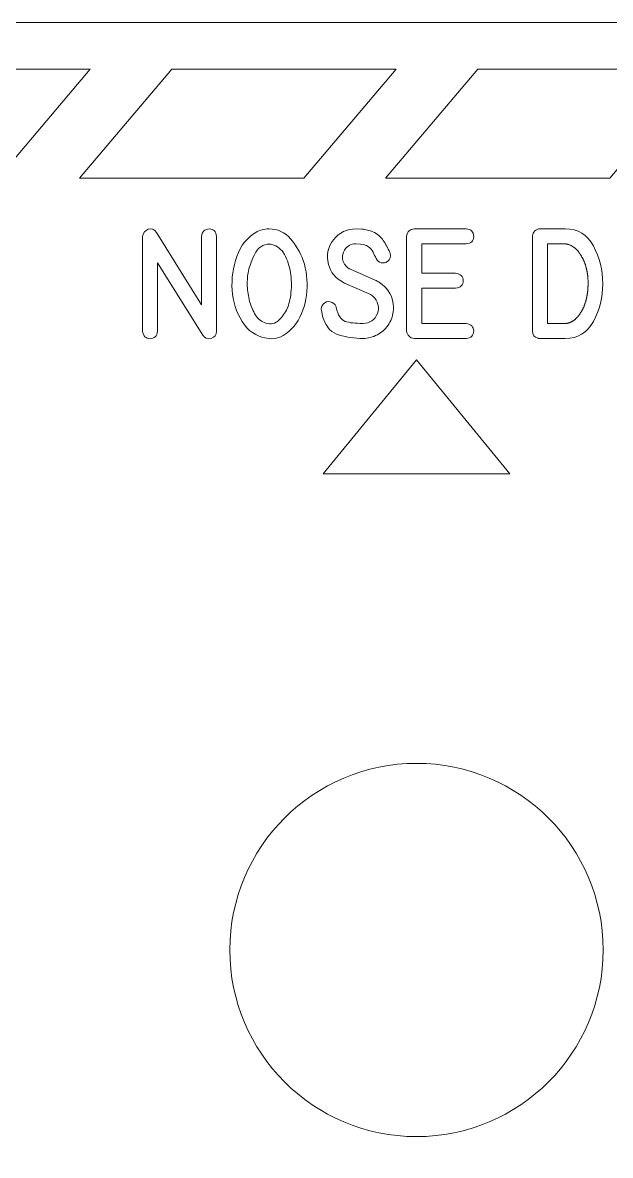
# Model space of a CAD drawing. Header units: millimetres. Extents: x -247 to 282, y -81 to 81.
# Drawn here: x -155.85 to -136.96, y 43.74 to 80.16 of the extents above; entities that cross this region are included whole.
import ezdxf

# ---------------------------------------------------------------- set-up
doc = ezdxf.new("R2010")
doc.units = ezdxf.units.MM
doc.header["$MEASUREMENT"] = 0
for name, color, linetype in [('Engrave', 7, 'Continuous'), ('Indicators', 7, 'Continuous'), ('Markings', 7, 'Continuous')]:
    doc.layers.add(name, color=color, linetype=linetype)

msp = doc.modelspace()

# ---------------------------------------------------------------- linework, layer by layer
at = {"layer": 'Engrave', "color": 240, "lineweight": 9}
for points, knots in [([(-149.6141, 70.2424), (-149.6141, 70.1219), (-149.6723, 70.0455), (-149.7887, 70.0125), (-149.7887, 70.0125), (-149.9057, 69.9802), (-149.9956, 70.0143), (-150.0603, 70.1154), (-150.0603, 70.1154), (-150.0603, 70.1154), (-151.5073, 72.4355), (-151.5073, 72.4355), (-151.5073, 72.4355), (-151.5073, 72.4355), (-151.5073, 70.2424), (-151.5073, 70.2424), (-151.5073, 70.2424), (-151.5325, 70.0819), (-151.6137, 70.0014), (-151.7507, 70.0014), (-151.7507, 70.0014), (-151.8882, 70.0014), (-151.9688, 70.0819), (-151.9929, 70.2424), (-151.9929, 70.2424), (-151.9929, 70.2424), (-151.9929, 73.2845), (-151.9929, 73.2845), (-151.9929, 73.2845), (-151.9758, 73.4038), (-151.9147, 73.4826), (-151.8095, 73.5208), (-151.8095, 73.5208), (-151.7042, 73.5585), (-151.6166, 73.5226), (-151.5466, 73.4138), (-151.5466, 73.4138), (-151.5466, 73.4138), (-150.0997, 71.0903), (-150.0997, 71.0903), (-150.0997, 71.0903), (-150.0997, 71.0903), (-150.0997, 73.2845), (-150.0997, 73.2845), (-150.0997, 73.2845), (-150.0779, 73.4485), (-149.9945, 73.5302), (-149.8492, 73.5285), (-149.8492, 73.5285), (-149.704, 73.5267), (-149.6258, 73.4456), (-149.6141, 73.2845), (-149.6141, 73.2845), (-149.6141, 73.2845), (-149.6141, 70.2424), (-149.6141, 70.2424)], [0, 0, 0, 0, 0.0666667, 0.0666667, 0.0666667, 0.0666667, 0.1333333, 0.1333333, 0.1333333, 0.1333333, 0.2, 0.2, 0.2, 0.2, 0.2666667, 0.2666667, 0.2666667, 0.2666667, 0.3333333, 0.3333333, 0.3333333, 0.3333333, 0.4, 0.4, 0.4, 0.4, 0.4666667, 0.4666667, 0.4666667, 0.4666667, 0.5333333, 0.5333333, 0.5333333, 0.5333333, 0.6, 0.6, 0.6, 0.6, 0.6666667, 0.6666667, 0.6666667, 0.6666667, 0.7333333, 0.7333333, 0.7333333, 0.7333333, 0.8, 0.8, 0.8, 0.8, 0.8666667, 0.8666667, 0.8666667, 0.8666667, 1, 1, 1, 1]), ([(-146.8284, 72.5178), (-146.7231, 72.1997), (-146.6831, 71.8699), (-146.709, 71.5277), (-146.709, 71.5277), (-146.7349, 71.1855), (-146.8289, 70.8733), (-146.9906, 70.5905), (-146.9906, 70.5905), (-147.0929, 70.4147), (-147.2323, 70.2654), (-147.4093, 70.1425), (-147.4093, 70.1425), (-147.5862, 70.0196), (-147.7814, 69.9767), (-147.9949, 70.0137), (-147.9949, 70.0137), (-148.3429, 70.0743), (-148.6093, 70.256), (-148.7939, 70.5576), (-148.7939, 70.5576), (-148.9791, 70.8598), (-149.0849, 71.1961), (-149.112, 71.5665), (-149.112, 71.5665), (-149.139, 71.9369), (-149.089, 72.2973), (-148.962, 72.6489), (-148.962, 72.6489), (-148.835, 73.0005), (-148.6328, 73.2557), (-148.3547, 73.4156), (-148.3547, 73.4156), (-148.2194, 73.4938), (-148.0772, 73.5326), (-147.9296, 73.5326), (-147.9296, 73.5326), (-147.6468, 73.5326), (-147.4163, 73.4262), (-147.237, 73.2133), (-147.237, 73.2133), (-147.0577, 72.9999), (-146.9218, 72.7683), (-146.8284, 72.5178)], [0, 0, 0, 0, 0.0833333, 0.0833333, 0.0833333, 0.0833333, 0.1666667, 0.1666667, 0.1666667, 0.1666667, 0.25, 0.25, 0.25, 0.25, 0.3333333, 0.3333333, 0.3333333, 0.3333333, 0.4166667, 0.4166667, 0.4166667, 0.4166667, 0.5, 0.5, 0.5, 0.5, 0.5833333, 0.5833333, 0.5833333, 0.5833333, 0.6666667, 0.6666667, 0.6666667, 0.6666667, 0.75, 0.75, 0.75, 0.75, 0.8333333, 0.8333333, 0.8333333, 0.8333333, 1, 1, 1, 1]), ([(-144.5136, 71.8822), (-144.5136, 71.8822), (-144.486, 71.8705), (-144.486, 71.8705), (-144.486, 71.8705), (-144.486, 71.8705), (-144.4548, 71.8552), (-144.4548, 71.8552), (-144.4548, 71.8552), (-144.4548, 71.8552), (-144.4272, 71.8393), (-144.4272, 71.8393), (-144.4272, 71.8393), (-144.4195, 71.8334), (-144.4101, 71.8281), (-144.4007, 71.8228), (-144.4007, 71.8228), (-144.3907, 71.8181), (-144.3813, 71.8123), (-144.3719, 71.807), (-144.3719, 71.807), (-144.145, 71.6576), (-144.0039, 71.4507), (-143.9504, 71.1867), (-143.9504, 71.1867), (-143.9298, 71.0832), (-143.9251, 70.9768), (-143.9362, 70.868), (-143.9362, 70.868), (-143.9551, 70.7116), (-144.0097, 70.5676), (-144.1009, 70.4347), (-144.1009, 70.4347), (-144.192, 70.3018), (-144.3067, 70.1995), (-144.4442, 70.1272), (-144.4442, 70.1272), (-144.5924, 70.049), (-144.7459, 70.0102), (-144.9046, 70.0102), (-144.9046, 70.0102), (-145.1709, 70.0102), (-145.4249, 70.0443), (-145.6678, 70.1125), (-145.6678, 70.1125), (-145.91, 70.1807), (-146.0828, 70.3635), (-146.1857, 70.6611), (-146.1857, 70.6611), (-146.1999, 70.6993), (-146.2098, 70.7381), (-146.2169, 70.7781), (-146.2169, 70.7781), (-146.224, 70.8186), (-146.2322, 70.8586), (-146.241, 70.8992), (-146.241, 70.8992), (-146.2581, 70.9815), (-146.2381, 71.0544), (-146.1799, 71.1179), (-146.1799, 71.1179), (-146.1222, 71.1808), (-146.0499, 71.2049), (-145.9641, 71.1902), (-145.9641, 71.1902), (-145.873, 71.1714), (-145.81, 71.1155), (-145.7742, 71.0215), (-145.7742, 71.0215), (-145.7742, 71.0215), (-145.7689, 71.0056), (-145.7689, 71.0056), (-145.7689, 71.0056), (-145.7142, 70.7563), (-145.6178, 70.6075), (-145.4808, 70.5593), (-145.4808, 70.5593), (-145.3432, 70.5111), (-145.1527, 70.4894), (-144.9081, 70.4941), (-144.9081, 70.4941), (-144.6829, 70.4941), (-144.5283, 70.5999), (-144.4442, 70.811), (-144.4442, 70.811), (-144.4078, 70.9051), (-144.4019, 71.0032), (-144.4272, 71.105), (-144.4272, 71.105), (-144.4525, 71.2061), (-144.5024, 71.2913), (-144.5771, 71.3589), (-144.5771, 71.3589), (-144.6106, 71.3878), (-144.6541, 71.4142), (-144.7082, 71.4395), (-144.7082, 71.4395), (-144.7082, 71.4395), (-145.5055, 71.7893), (-145.5055, 71.7893), (-145.5055, 71.7893), (-145.5055, 71.7893), (-145.5314, 71.8034), (-145.5314, 71.8034), (-145.5314, 71.8034), (-145.7924, 71.941), (-145.9541, 72.1368), (-146.017, 72.3908), (-146.017, 72.3908), (-146.094, 72.6848), (-146.0405, 72.9482), (-145.8559, 73.1822), (-145.8559, 73.1822), (-145.6719, 73.4156), (-145.4296, 73.5326), (-145.1304, 73.5326), (-145.1304, 73.5326), (-145.1304, 73.5326), (-144.9405, 73.5273), (-144.9405, 73.5273), (-144.9405, 73.5273), (-144.8787, 73.5161), (-144.8188, 73.505), (-144.7617, 73.4938), (-144.7617, 73.4938), (-144.7041, 73.4832), (-144.6459, 73.4644), (-144.5877, 73.4379), (-144.5877, 73.4379), (-144.4431, 73.3703), (-144.3319, 73.2768), (-144.2549, 73.1587), (-144.2549, 73.1587), (-144.1779, 73.0405), (-144.1085, 72.9123), (-144.0468, 72.7747), (-144.0468, 72.7747), (-144.0409, 72.7618), (-144.0356, 72.7471), (-144.0309, 72.73), (-144.0309, 72.73), (-144.0186, 72.6736), (-144.0244, 72.6225), (-144.0485, 72.5766), (-144.0485, 72.5766), (-144.0621, 72.5478), (-144.0768, 72.526), (-144.0915, 72.5113), (-144.0915, 72.5113), (-144.1062, 72.496), (-144.1185, 72.486), (-144.1273, 72.4802), (-144.1273, 72.4802), (-144.1873, 72.4378), (-144.2526, 72.4249), (-144.3237, 72.4425), (-144.3237, 72.4425), (-144.3954, 72.4584), (-144.4495, 72.5043), (-144.4877, 72.5801), (-144.4877, 72.5801), (-144.5177, 72.6466), (-144.5495, 72.7148), (-144.583, 72.7841), (-144.583, 72.7841), (-144.6171, 72.8535), (-144.6647, 72.9111), (-144.7253, 72.9576), (-144.7253, 72.9576), (-144.7506, 72.9758), (-144.7752, 72.9893), (-144.7988, 72.9976), (-144.7988, 72.9976), (-144.8223, 73.0064), (-144.8482, 73.0158), (-144.877, 73.0264), (-144.877, 73.0264), (-144.877, 73.0264), (-144.9887, 73.0452), (-144.9887, 73.0452), (-144.9887, 73.0452), (-144.9887, 73.0452), (-145.1474, 73.0505), (-145.1474, 73.0505), (-145.1474, 73.0505), (-145.3015, 73.0481), (-145.4191, 72.9817), (-145.5002, 72.8506), (-145.5002, 72.8506), (-145.5555, 72.7665), (-145.576, 72.673), (-145.5625, 72.5695), (-145.5625, 72.5695), (-145.5466, 72.4425), (-145.4867, 72.3438), (-145.3832, 72.2732), (-145.3832, 72.2732), (-145.3785, 72.2703), (-145.3738, 72.2662), (-145.3679, 72.262), (-145.3679, 72.262), (-145.362, 72.2585), (-145.3556, 72.2544), (-145.3491, 72.2509), (-145.3491, 72.2509), (-145.3491, 72.2509), (-145.3297, 72.2426), (-145.3297, 72.2426), (-145.3297, 72.2426), (-145.3297, 72.2426), (-145.3091, 72.2338), (-145.3091, 72.2338), (-145.3091, 72.2338), (-145.3091, 72.2338), (-144.5136, 71.8822), (-144.5136, 71.8822)], [0, 0, 0, 0, 0.0181818, 0.0181818, 0.0181818, 0.0181818, 0.0363636, 0.0363636, 0.0363636, 0.0363636, 0.0545455, 0.0545455, 0.0545455, 0.0545455, 0.0727273, 0.0727273, 0.0727273, 0.0727273, 0.0909091, 0.0909091, 0.0909091, 0.0909091, 0.1090909, 0.1090909, 0.1090909, 0.1090909, 0.1272727, 0.1272727, 0.1272727, 0.1272727, 0.1454545, 0.1454545, 0.1454545, 0.1454545, 0.1636364, 0.1636364, 0.1636364, 0.1636364, 0.1818182, 0.1818182, 0.1818182, 0.1818182, 0.2, 0.2, 0.2, 0.2, 0.2181818, 0.2181818, 0.2181818, 0.2181818, 0.2363636, 0.2363636, 0.2363636, 0.2363636, 0.2545455, 0.2545455, 0.2545455, 0.2545455, 0.2727273, 0.2727273, 0.2727273, 0.2727273, 0.2909091, 0.2909091, 0.2909091, 0.2909091, 0.3090909, 0.3090909, 0.3090909, 0.3090909, 0.3272727, 0.3272727, 0.3272727, 0.3272727, 0.3454545, 0.3454545, 0.3454545, 0.3454545, 0.3636364, 0.3636364, 0.3636364, 0.3636364, 0.3818182, 0.3818182, 0.3818182, 0.3818182, 0.4, 0.4, 0.4, 0.4, 0.4181818, 0.4181818, 0.4181818, 0.4181818, 0.4363636, 0.4363636, 0.4363636, 0.4363636, 0.4545455, 0.4545455, 0.4545455, 0.4545455, 0.4727273, 0.4727273, 0.4727273, 0.4727273, 0.4909091, 0.4909091, 0.4909091, 0.4909091, 0.5090909, 0.5090909, 0.5090909, 0.5090909, 0.5272727, 0.5272727, 0.5272727, 0.5272727, 0.5454545, 0.5454545, 0.5454545, 0.5454545, 0.5636364, 0.5636364, 0.5636364, 0.5636364, 0.5818182, 0.5818182, 0.5818182, 0.5818182, 0.6, 0.6, 0.6, 0.6, 0.6181818, 0.6181818, 0.6181818, 0.6181818, 0.6363636, 0.6363636, 0.6363636, 0.6363636, 0.6545455, 0.6545455, 0.6545455, 0.6545455, 0.6727273, 0.6727273, 0.6727273, 0.6727273, 0.6909091, 0.6909091, 0.6909091, 0.6909091, 0.7090909, 0.7090909, 0.7090909, 0.7090909, 0.7272727, 0.7272727, 0.7272727, 0.7272727, 0.7454545, 0.7454545, 0.7454545, 0.7454545, 0.7636364, 0.7636364, 0.7636364, 0.7636364, 0.7818182, 0.7818182, 0.7818182, 0.7818182, 0.8, 0.8, 0.8, 0.8, 0.8181818, 0.8181818, 0.8181818, 0.8181818, 0.8363636, 0.8363636, 0.8363636, 0.8363636, 0.8545455, 0.8545455, 0.8545455, 0.8545455, 0.8727273, 0.8727273, 0.8727273, 0.8727273, 0.8909091, 0.8909091, 0.8909091, 0.8909091, 0.9090909, 0.9090909, 0.9090909, 0.9090909, 0.9272727, 0.9272727, 0.9272727, 0.9272727, 0.9454545, 0.9454545, 0.9454545, 0.9454545, 0.9636364, 0.9636364, 0.9636364, 0.9636364, 1, 1, 1, 1]), ([(-141.5921, 73.0522), (-141.5921, 73.0522), (-143.0202, 73.0522), (-143.0202, 73.0522), (-143.0202, 73.0522), (-143.0202, 73.0522), (-143.0202, 72.1098), (-143.0202, 72.1098), (-143.0202, 72.1098), (-143.0202, 72.1098), (-141.9313, 72.1098), (-141.9313, 72.1098), (-141.9313, 72.1098), (-141.7685, 72.0857), (-141.6873, 72.0039), (-141.6879, 71.8646), (-141.6879, 71.8646), (-141.6885, 71.7247), (-141.7696, 71.6435), (-141.9313, 71.6206), (-141.9313, 71.6206), (-141.9313, 71.6206), (-143.0202, 71.6206), (-143.0202, 71.6206), (-143.0202, 71.6206), (-143.0202, 71.6206), (-143.0202, 70.4888), (-143.0202, 70.4888), (-143.0202, 70.4888), (-143.0202, 70.4888), (-141.5921, 70.4888), (-141.5921, 70.4888), (-141.5921, 70.4888), (-141.4304, 70.4647), (-141.3493, 70.3841), (-141.3493, 70.246), (-141.3493, 70.246), (-141.3493, 70.1084), (-141.4304, 70.0278), (-141.5921, 70.0049), (-141.5921, 70.0049), (-141.5921, 70.0049), (-143.2595, 70.0049), (-143.2595, 70.0049), (-143.2595, 70.0049), (-143.403, 70.0231), (-143.4847, 70.1049), (-143.5041, 70.2495), (-143.5041, 70.2495), (-143.5041, 70.2495), (-143.5041, 73.2915), (-143.5041, 73.2915), (-143.5041, 73.2915), (-143.4823, 73.4432), (-143.4006, 73.5232), (-143.2595, 73.5326), (-143.2595, 73.5326), (-143.2595, 73.5326), (-141.5921, 73.5326), (-141.5921, 73.5326), (-141.5921, 73.5326), (-141.4304, 73.5203), (-141.3493, 73.4391), (-141.3499, 73.2904), (-141.3499, 73.2904), (-141.3504, 73.1416), (-141.4316, 73.0622), (-141.5921, 73.0522)], [0, 0, 0, 0, 0.0555556, 0.0555556, 0.0555556, 0.0555556, 0.1111111, 0.1111111, 0.1111111, 0.1111111, 0.1666667, 0.1666667, 0.1666667, 0.1666667, 0.2222222, 0.2222222, 0.2222222, 0.2222222, 0.2777778, 0.2777778, 0.2777778, 0.2777778, 0.3333333, 0.3333333, 0.3333333, 0.3333333, 0.3888889, 0.3888889, 0.3888889, 0.3888889, 0.4444444, 0.4444444, 0.4444444, 0.4444444, 0.5, 0.5, 0.5, 0.5, 0.5555556, 0.5555556, 0.5555556, 0.5555556, 0.6111111, 0.6111111, 0.6111111, 0.6111111, 0.6666667, 0.6666667, 0.6666667, 0.6666667, 0.7222222, 0.7222222, 0.7222222, 0.7222222, 0.7777778, 0.7777778, 0.7777778, 0.7777778, 0.8333333, 0.8333333, 0.8333333, 0.8333333, 0.8888889, 0.8888889, 0.8888889, 0.8888889, 1, 1, 1, 1]), ([(-139.2185, 73.5326), (-139.2185, 73.5326), (-138.4072, 73.5326), (-138.4072, 73.5326), (-138.4072, 73.5326), (-138.0038, 73.5326), (-137.7022, 73.3492), (-137.5011, 72.9817), (-137.5011, 72.9817), (-137.3001, 72.6142), (-137.1995, 72.2097), (-137.1995, 71.7687), (-137.1995, 71.7687), (-137.1995, 71.3278), (-137.3006, 70.9239), (-137.5017, 70.5564), (-137.5017, 70.5564), (-137.7034, 70.1889), (-138.005, 70.0049), (-138.4072, 70.0049), (-138.4072, 70.0049), (-138.4072, 70.0049), (-139.2185, 70.0049), (-139.2185, 70.0049), (-139.2185, 70.0049), (-139.2185, 70.0049), (-139.215, 70.0049), (-139.215, 70.0049), (-139.215, 70.0049), (-139.215, 70.0049), (-139.2185, 70.0049), (-139.2185, 70.0049), (-139.2185, 70.0049), (-139.2562, 70.0108), (-139.2767, 70.0143), (-139.2803, 70.0155), (-139.2803, 70.0155), (-139.3996, 70.0437), (-139.459, 70.1219), (-139.4578, 70.2495), (-139.4578, 70.2495), (-139.4578, 70.2495), (-139.4596, 70.2495), (-139.4596, 70.2495), (-139.4596, 70.2495), (-139.4596, 70.2495), (-139.4578, 73.2915), (-139.4578, 73.2915), (-139.4578, 73.2915), (-139.459, 73.2951), (-139.4596, 73.2998), (-139.4596, 73.3051), (-139.4596, 73.3051), (-139.4561, 73.3686), (-139.4314, 73.4221), (-139.3849, 73.4662), (-139.3849, 73.4662), (-139.3379, 73.5103), (-139.282, 73.5326), (-139.2168, 73.5326), (-139.2168, 73.5326), (-139.2168, 73.5326), (-139.2185, 73.5326), (-139.2185, 73.5326)], [0, 0, 0, 0, 0.0588235, 0.0588235, 0.0588235, 0.0588235, 0.1176471, 0.1176471, 0.1176471, 0.1176471, 0.1764706, 0.1764706, 0.1764706, 0.1764706, 0.2352941, 0.2352941, 0.2352941, 0.2352941, 0.2941176, 0.2941176, 0.2941176, 0.2941176, 0.3529412, 0.3529412, 0.3529412, 0.3529412, 0.4117647, 0.4117647, 0.4117647, 0.4117647, 0.4705882, 0.4705882, 0.4705882, 0.4705882, 0.5294118, 0.5294118, 0.5294118, 0.5294118, 0.5882353, 0.5882353, 0.5882353, 0.5882353, 0.6470588, 0.6470588, 0.6470588, 0.6470588, 0.7058824, 0.7058824, 0.7058824, 0.7058824, 0.7647059, 0.7647059, 0.7647059, 0.7647059, 0.8235294, 0.8235294, 0.8235294, 0.8235294, 0.8823529, 0.8823529, 0.8823529, 0.8823529, 1, 1, 1, 1]), ([(-147.9155, 73.0434), (-148.1266, 73.0434), (-148.2865, 72.93), (-148.3952, 72.7024), (-148.3952, 72.7024), (-148.504, 72.4749), (-148.5722, 72.2809), (-148.601, 72.1203), (-148.601, 72.1203), (-148.6228, 72.0028), (-148.631, 71.8611), (-148.6251, 71.6947), (-148.6251, 71.6947), (-148.6193, 71.5283), (-148.5951, 71.3637), (-148.5528, 71.2014), (-148.5528, 71.2014), (-148.5105, 71.0385), (-148.4464, 70.8921), (-148.3617, 70.7622), (-148.3617, 70.7622), (-148.2765, 70.6317), (-148.1654, 70.5452), (-148.0278, 70.5029), (-148.0278, 70.5029), (-147.8667, 70.4523), (-147.7279, 70.4841), (-147.6115, 70.5981), (-147.6115, 70.5981), (-147.4951, 70.7128), (-147.4069, 70.8339), (-147.3469, 70.9627), (-147.3469, 70.9627), (-147.2864, 71.095), (-147.2446, 71.2678), (-147.2223, 71.483), (-147.2223, 71.483), (-147.1999, 71.6976), (-147.2052, 71.9122), (-147.2376, 72.1262), (-147.2376, 72.1262), (-147.2705, 72.3402), (-147.3346, 72.5331), (-147.4298, 72.7048), (-147.4298, 72.7048), (-147.5251, 72.8764), (-147.6609, 72.9858), (-147.8361, 73.0328), (-147.8361, 73.0328), (-147.859, 73.0399), (-147.8855, 73.0434), (-147.9155, 73.0434)], [0, 0, 0, 0, 0.0714286, 0.0714286, 0.0714286, 0.0714286, 0.1428571, 0.1428571, 0.1428571, 0.1428571, 0.2142857, 0.2142857, 0.2142857, 0.2142857, 0.2857143, 0.2857143, 0.2857143, 0.2857143, 0.3571429, 0.3571429, 0.3571429, 0.3571429, 0.4285714, 0.4285714, 0.4285714, 0.4285714, 0.5, 0.5, 0.5, 0.5, 0.5714286, 0.5714286, 0.5714286, 0.5714286, 0.6428571, 0.6428571, 0.6428571, 0.6428571, 0.7142857, 0.7142857, 0.7142857, 0.7142857, 0.7857143, 0.7857143, 0.7857143, 0.7857143, 0.8571429, 0.8571429, 0.8571429, 0.8571429, 1, 1, 1, 1]), ([(-138.4072, 70.4905), (-138.4048, 70.4905), (-138.4025, 70.4905), (-138.4001, 70.4905), (-138.4001, 70.4905), (-138.3978, 70.4905), (-138.3948, 70.4905), (-138.3919, 70.4905), (-138.3919, 70.4905), (-138.3895, 70.4905), (-138.3872, 70.4911), (-138.3854, 70.4917), (-138.3854, 70.4917), (-138.3837, 70.4923), (-138.3813, 70.4923), (-138.3778, 70.4923), (-138.3778, 70.4923), (-138.3754, 70.4923), (-138.3731, 70.4929), (-138.3701, 70.4935), (-138.3701, 70.4935), (-138.3672, 70.4941), (-138.3642, 70.4941), (-138.3607, 70.4941), (-138.3607, 70.4941), (-138.3584, 70.4941), (-138.356, 70.4947), (-138.3537, 70.4947), (-138.3537, 70.4947), (-138.3513, 70.4953), (-138.3484, 70.4958), (-138.3448, 70.4958), (-138.3448, 70.4958), (-138.3431, 70.4958), (-138.3407, 70.4958), (-138.3384, 70.4964), (-138.3384, 70.4964), (-138.336, 70.497), (-138.3331, 70.4976), (-138.3296, 70.4976), (-138.3296, 70.4976), (-138.3249, 70.5), (-138.3202, 70.5011), (-138.316, 70.5011), (-138.316, 70.5011), (-138.3137, 70.5011), (-138.3113, 70.5017), (-138.309, 70.5035), (-138.309, 70.5035), (-138.3066, 70.5052), (-138.3037, 70.507), (-138.3002, 70.5076), (-138.3002, 70.5076), (-138.2978, 70.5076), (-138.2955, 70.5082), (-138.2925, 70.5088), (-138.2925, 70.5088), (-138.2896, 70.5094), (-138.2866, 70.5099), (-138.2831, 70.5111), (-138.2831, 70.5111), (-138.2808, 70.5111), (-138.2784, 70.5117), (-138.2761, 70.5129), (-138.2761, 70.5129), (-138.2737, 70.5141), (-138.2714, 70.5152), (-138.2678, 70.5164), (-138.2678, 70.5164), (-138.2608, 70.5188), (-138.2555, 70.5211), (-138.252, 70.5235), (-138.252, 70.5235), (-138.2314, 70.5305), (-138.2255, 70.5323), (-138.2349, 70.5305), (-138.2349, 70.5305), (-138.2325, 70.5305), (-138.2302, 70.5311), (-138.2278, 70.5329), (-138.2278, 70.5329), (-138.2255, 70.5346), (-138.2226, 70.5358), (-138.2196, 70.537), (-138.2196, 70.537), (-138.209, 70.5441), (-138.2043, 70.547), (-138.2055, 70.5458), (-138.2055, 70.5458), (-138.1943, 70.5517), (-138.1885, 70.5546), (-138.1885, 70.5546), (-138.1885, 70.5546), (-138.1861, 70.5558), (-138.1837, 70.557), (-138.1814, 70.5587), (-138.1814, 70.5587), (-138.179, 70.5605), (-138.1761, 70.5623), (-138.1726, 70.5646), (-138.1726, 70.5646), (-138.1626, 70.5717), (-138.1573, 70.5752), (-138.1573, 70.5752), (-138.1573, 70.5752), (-138.1549, 70.5764), (-138.1526, 70.5776), (-138.1496, 70.5793), (-138.1496, 70.5793), (-138.1467, 70.5811), (-138.1438, 70.5829), (-138.1402, 70.5852), (-138.1402, 70.5852), (-138.1379, 70.5864), (-138.1355, 70.5881), (-138.1332, 70.5905), (-138.1332, 70.5905), (-138.1308, 70.5928), (-138.1279, 70.5952), (-138.1244, 70.5976), (-138.1244, 70.5976), (-138.1226, 70.5987), (-138.1202, 70.5999), (-138.1179, 70.6017), (-138.1179, 70.6017), (-138.1155, 70.6034), (-138.1126, 70.6058), (-138.1091, 70.6075), (-138.1091, 70.6075), (-138.1067, 70.6099), (-138.1008, 70.6146), (-138.092, 70.6217), (-138.092, 70.6217), (-138.0826, 70.6311), (-138.0779, 70.6352), (-138.0779, 70.6352), (-138.0779, 70.6352), (-138.0756, 70.6375), (-138.0738, 70.6399), (-138.0715, 70.6422), (-138.0715, 70.6422), (-138.0691, 70.6446), (-138.0662, 70.6475), (-138.0626, 70.6511), (-138.0626, 70.6511), (-138.0603, 70.6534), (-138.0579, 70.6552), (-138.0556, 70.6575), (-138.0556, 70.6575), (-138.0532, 70.6599), (-138.0509, 70.6628), (-138.0473, 70.6663), (-138.0473, 70.6663), (-138.0438, 70.6687), (-138.0385, 70.6734), (-138.0315, 70.6799), (-138.0315, 70.6799), (-138.0291, 70.6822), (-138.0268, 70.6846), (-138.025, 70.6869), (-138.025, 70.6869), (-138.0227, 70.6893), (-138.0197, 70.6922), (-138.0162, 70.6957), (-138.0162, 70.6957), (-138.0138, 70.6981), (-138.0115, 70.7004), (-138.0091, 70.7034), (-138.0091, 70.7034), (-138.0068, 70.7063), (-138.0038, 70.7093), (-138.0009, 70.7128), (-138.0009, 70.7128), (-137.9868, 70.731), (-137.9821, 70.7369), (-137.9868, 70.7298), (-137.9868, 70.7298), (-137.9786, 70.7381), (-137.9739, 70.7445), (-137.9715, 70.7492), (-137.9715, 70.7492), (-137.9609, 70.7628), (-137.9562, 70.7692), (-137.9574, 70.7681), (-137.9574, 70.7681), (-137.955, 70.7716), (-137.9527, 70.7745), (-137.9509, 70.7775), (-137.9509, 70.7775), (-137.9486, 70.7804), (-137.9456, 70.7833), (-137.9421, 70.7869), (-137.9421, 70.7869), (-137.9397, 70.7904), (-137.938, 70.7939), (-137.9362, 70.7975), (-137.9362, 70.7975), (-137.9345, 70.801), (-137.9315, 70.8039), (-137.9286, 70.8075), (-137.9286, 70.8075), (-137.9274, 70.811), (-137.9251, 70.8145), (-137.9221, 70.8186), (-137.9221, 70.8186), (-137.9192, 70.8227), (-137.9168, 70.8263), (-137.9145, 70.8298), (-137.9145, 70.8298), (-137.9074, 70.8392), (-137.9033, 70.8463), (-137.9009, 70.851), (-137.9009, 70.851), (-137.8986, 70.8539), (-137.8962, 70.858), (-137.8945, 70.8621), (-137.8945, 70.8621), (-137.8927, 70.8657), (-137.8904, 70.8698), (-137.8868, 70.8733), (-137.8868, 70.8733), (-137.8845, 70.8762), (-137.8827, 70.8804), (-137.881, 70.8845), (-137.881, 70.8845), (-137.8792, 70.888), (-137.8768, 70.8921), (-137.8733, 70.8956), (-137.8733, 70.8956), (-137.871, 70.9009), (-137.8674, 70.9086), (-137.8627, 70.918), (-137.8627, 70.918), (-137.8604, 70.9215), (-137.8586, 70.925), (-137.8568, 70.9297), (-137.8568, 70.9297), (-137.8551, 70.9344), (-137.8527, 70.9392), (-137.8492, 70.9439), (-137.8492, 70.9439), (-137.8469, 70.9474), (-137.8445, 70.9509), (-137.8427, 70.955), (-137.8427, 70.955), (-137.8416, 70.9591), (-137.8386, 70.9633), (-137.8351, 70.968), (-137.8351, 70.968), (-137.8339, 70.9715), (-137.8327, 70.975), (-137.831, 70.9797), (-137.831, 70.9797), (-137.8292, 70.9844), (-137.8275, 70.9891), (-137.8251, 70.9938), (-137.8251, 70.9938), (-137.8216, 70.9991), (-137.8175, 71.0079), (-137.8128, 71.0197), (-137.8128, 71.0197), (-137.8016, 71.0479), (-137.7975, 71.0573), (-137.801, 71.0467), (-137.801, 71.0467), (-137.7998, 71.0503), (-137.7981, 71.055), (-137.7963, 71.0597), (-137.7963, 71.0597), (-137.7945, 71.065), (-137.7928, 71.0703), (-137.7904, 71.0744), (-137.7904, 71.0744), (-137.7892, 71.0791), (-137.7881, 71.0838), (-137.7863, 71.0885), (-137.7863, 71.0885), (-137.7845, 71.0932), (-137.7822, 71.0979), (-137.7804, 71.1038), (-137.7804, 71.1038), (-137.7769, 71.1144), (-137.7739, 71.1232), (-137.7716, 71.1314), (-137.7716, 71.1314), (-137.7704, 71.1361), (-137.7692, 71.1408), (-137.7675, 71.1455), (-137.7675, 71.1455), (-137.7657, 71.1496), (-137.7634, 71.1549), (-137.761, 71.1608), (-137.761, 71.1608), (-137.7657, 71.1491), (-137.7628, 71.159), (-137.7528, 71.1902), (-137.7528, 71.1902), (-137.7504, 71.1955), (-137.7469, 71.2055), (-137.7422, 71.219), (-137.7422, 71.219), (-137.7422, 71.2237), (-137.7416, 71.229), (-137.7398, 71.2337), (-137.7398, 71.2337), (-137.7381, 71.239), (-137.7363, 71.2443), (-137.7351, 71.2502), (-137.7351, 71.2502), (-137.734, 71.2549), (-137.7328, 71.2596), (-137.7316, 71.2649), (-137.7316, 71.2649), (-137.731, 71.2702), (-137.7293, 71.2755), (-137.7269, 71.2813), (-137.7269, 71.2813), (-137.7269, 71.2849), (-137.7257, 71.289), (-137.724, 71.2943), (-137.724, 71.2943), (-137.7222, 71.2996), (-137.721, 71.3049), (-137.7199, 71.3107), (-137.7199, 71.3107), (-137.7187, 71.3184), (-137.7169, 71.3296), (-137.7146, 71.3431), (-137.7146, 71.3431), (-137.7146, 71.3478), (-137.714, 71.3525), (-137.7122, 71.3578), (-137.7122, 71.3578), (-137.7104, 71.3631), (-137.7087, 71.3684), (-137.7081, 71.3742), (-137.7081, 71.3742), (-137.7081, 71.3789), (-137.7075, 71.3836), (-137.7063, 71.3889), (-137.7063, 71.3889), (-137.7052, 71.3942), (-137.704, 71.3995), (-137.7028, 71.4054), (-137.7028, 71.4054), (-137.7016, 71.4136), (-137.6999, 71.4242), (-137.6975, 71.4383), (-137.6975, 71.4383), (-137.6975, 71.4424), (-137.6963, 71.4477), (-137.6946, 71.4536), (-137.6946, 71.4536), (-137.6934, 71.4595), (-137.6916, 71.4648), (-137.6905, 71.4707), (-137.6905, 71.4707), (-137.6905, 71.4789), (-137.6893, 71.4895), (-137.6869, 71.5036), (-137.6869, 71.5036), (-137.6869, 71.5083), (-137.6869, 71.513), (-137.6863, 71.5183), (-137.6863, 71.5183), (-137.6858, 71.5236), (-137.6846, 71.5295), (-137.6834, 71.5359), (-137.6834, 71.5359), (-137.6816, 71.55), (-137.6805, 71.5606), (-137.6805, 71.5688), (-137.6805, 71.5688), (-137.6793, 71.5771), (-137.6787, 71.5877), (-137.6787, 71.6018), (-137.6787, 71.6018), (-137.6775, 71.61), (-137.6769, 71.6212), (-137.6769, 71.6359), (-137.6769, 71.6359), (-137.6758, 71.6441), (-137.6752, 71.6553), (-137.6752, 71.6688), (-137.6752, 71.6688), (-137.6752, 71.6747), (-137.6746, 71.68), (-137.674, 71.6853), (-137.674, 71.6853), (-137.6734, 71.6906), (-137.6728, 71.6964), (-137.6716, 71.7035), (-137.6716, 71.7035), (-137.6716, 71.7082), (-137.6711, 71.7129), (-137.6705, 71.7182), (-137.6705, 71.7182), (-137.6705, 71.7229), (-137.6699, 71.7294), (-137.6699, 71.7358), (-137.6699, 71.7358), (-137.6699, 71.7405), (-137.6699, 71.7458), (-137.6699, 71.7517), (-137.6699, 71.7517), (-137.6699, 71.757), (-137.6699, 71.7629), (-137.6699, 71.7687), (-137.6699, 71.7687), (-137.6699, 71.7746), (-137.6699, 71.7799), (-137.6699, 71.7852), (-137.6699, 71.7852), (-137.6699, 71.7905), (-137.6699, 71.7958), (-137.6699, 71.8017), (-137.6699, 71.8017), (-137.6699, 71.807), (-137.6705, 71.8128), (-137.6705, 71.8175), (-137.6705, 71.8175), (-137.6711, 71.8228), (-137.6716, 71.8293), (-137.6716, 71.8358), (-137.6716, 71.8358), (-137.6716, 71.8405), (-137.6716, 71.8458), (-137.6716, 71.8517), (-137.6716, 71.8517), (-137.6716, 71.8569), (-137.6716, 71.8628), (-137.6716, 71.8687), (-137.6716, 71.8687), (-137.6716, 71.8758), (-137.6728, 71.8869), (-137.6752, 71.9034), (-137.6752, 71.9034), (-137.6752, 71.9169), (-137.6758, 71.9275), (-137.6769, 71.934), (-137.6769, 71.934), (-137.6769, 71.9422), (-137.6781, 71.954), (-137.6805, 71.9704), (-137.6805, 71.9704), (-137.6805, 71.9839), (-137.6811, 71.9945), (-137.6822, 72.0016), (-137.6822, 72.0016), (-137.6822, 72.0092), (-137.6828, 72.0204), (-137.6852, 72.0339), (-137.6852, 72.0339), (-137.6863, 72.0386), (-137.6875, 72.0439), (-137.6881, 72.0498), (-137.6881, 72.0498), (-137.6887, 72.0551), (-137.6887, 72.061), (-137.6887, 72.0668), (-137.6887, 72.0668), (-137.691, 72.0804), (-137.6934, 72.0915), (-137.6958, 72.0998), (-137.6958, 72.0998), (-137.6969, 72.1039), (-137.6981, 72.1092), (-137.6993, 72.1139), (-137.6993, 72.1139), (-137.7005, 72.1192), (-137.701, 72.1245), (-137.701, 72.1303), (-137.701, 72.1303), (-137.7022, 72.1386), (-137.704, 72.1492), (-137.7063, 72.1633), (-137.7063, 72.1633), (-137.7075, 72.1715), (-137.7087, 72.1821), (-137.711, 72.1962), (-137.711, 72.1962), (-137.7157, 72.2097), (-137.7187, 72.2203), (-137.7199, 72.2268), (-137.7199, 72.2268), (-137.7222, 72.2409), (-137.724, 72.2503), (-137.7251, 72.2562), (-137.7251, 72.2562), (-137.7275, 72.2609), (-137.7293, 72.2656), (-137.7304, 72.2709), (-137.7304, 72.2709), (-137.7316, 72.2762), (-137.7322, 72.2814), (-137.7334, 72.2873), (-137.7334, 72.2873), (-137.7346, 72.292), (-137.7363, 72.2967), (-137.7387, 72.302), (-137.7387, 72.302), (-137.741, 72.3073), (-137.7422, 72.3126), (-137.7422, 72.3185), (-137.7422, 72.3185), (-137.7528, 72.3491), (-137.7557, 72.3591), (-137.751, 72.3473), (-137.751, 72.3473), (-137.7534, 72.3555), (-137.7557, 72.3655), (-137.7592, 72.3767), (-137.7592, 72.3767), (-137.7616, 72.3802), (-137.764, 72.3843), (-137.7657, 72.3896), (-137.7657, 72.3896), (-137.7675, 72.3949), (-137.7687, 72.3996), (-137.7698, 72.4043), (-137.7698, 72.4043), (-137.771, 72.4079), (-137.7745, 72.4178), (-137.7804, 72.4337), (-137.7804, 72.4337), (-137.7845, 72.4449), (-137.7881, 72.4543), (-137.7904, 72.4614), (-137.7904, 72.4614), (-137.7928, 72.4649), (-137.7945, 72.469), (-137.7963, 72.4743), (-137.7963, 72.4743), (-137.7981, 72.4796), (-137.7998, 72.4843), (-137.801, 72.489), (-137.801, 72.489), (-137.8033, 72.4919), (-137.8057, 72.496), (-137.8075, 72.5007), (-137.8075, 72.5007), (-137.8098, 72.5055), (-137.8116, 72.5102), (-137.8128, 72.5149), (-137.8128, 72.5149), (-137.8175, 72.526), (-137.8216, 72.5348), (-137.8251, 72.5407), (-137.8251, 72.5407), (-137.8298, 72.5519), (-137.8327, 72.5601), (-137.8351, 72.5648), (-137.8351, 72.5648), (-137.8398, 72.576), (-137.8439, 72.5848), (-137.8474, 72.5901), (-137.8474, 72.5901), (-137.8498, 72.5936), (-137.8521, 72.5978), (-137.8539, 72.6019), (-137.8539, 72.6019), (-137.8563, 72.6054), (-137.858, 72.6095), (-137.8592, 72.613), (-137.8592, 72.613), (-137.8663, 72.6242), (-137.871, 72.6324), (-137.8733, 72.6372), (-137.8733, 72.6372), (-137.8833, 72.653), (-137.888, 72.6607), (-137.8868, 72.6595), (-137.8868, 72.6595), (-137.8904, 72.663), (-137.8927, 72.6665), (-137.8945, 72.6707), (-137.8945, 72.6707), (-137.8962, 72.6748), (-137.8986, 72.6783), (-137.9009, 72.6818), (-137.9009, 72.6818), (-137.9033, 72.6865), (-137.9074, 72.693), (-137.9145, 72.7024), (-137.9145, 72.7024), (-137.9168, 72.7059), (-137.9192, 72.7095), (-137.9215, 72.7124), (-137.9215, 72.7124), (-137.9239, 72.7159), (-137.9256, 72.7195), (-137.9268, 72.723), (-137.9268, 72.723), (-137.9321, 72.7336), (-137.9421, 72.7465), (-137.9556, 72.7624), (-137.9556, 72.7624), (-137.958, 72.7647), (-137.9674, 72.7777), (-137.9833, 72.8006), (-137.9833, 72.8006), (-137.9974, 72.8165), (-138.0074, 72.8282), (-138.0144, 72.8353), (-138.0144, 72.8353), (-138.0215, 72.8429), (-138.0315, 72.8541), (-138.0456, 72.8676), (-138.0456, 72.8676), (-138.0544, 72.8782), (-138.0644, 72.8876), (-138.075, 72.897), (-138.075, 72.897), (-138.0826, 72.9029), (-138.0938, 72.9111), (-138.1073, 72.9229), (-138.1073, 72.9229), (-138.1191, 72.9323), (-138.1297, 72.9405), (-138.1402, 72.9488), (-138.1402, 72.9488), (-138.1667, 72.9658), (-138.1773, 72.9735), (-138.1726, 72.9711), (-138.1726, 72.9711), (-138.1961, 72.9846), (-138.2061, 72.9911), (-138.2037, 72.9899), (-138.2037, 72.9899), (-138.2037, 72.9899), (-138.2143, 72.9952), (-138.2349, 73.0058), (-138.2349, 73.0058), (-138.2396, 73.0076), (-138.2502, 73.0117), (-138.2678, 73.0176), (-138.2678, 73.0176), (-138.2825, 73.0234), (-138.2937, 73.0276), (-138.3002, 73.0299), (-138.3002, 73.0299), (-138.306, 73.0305), (-138.3113, 73.0323), (-138.316, 73.034), (-138.316, 73.034), (-138.3202, 73.0358), (-138.3249, 73.0375), (-138.3296, 73.0399), (-138.3296, 73.0399), (-138.3501, 73.0434), (-138.3607, 73.0452), (-138.3607, 73.0452), (-138.3607, 73.0452), (-138.3678, 73.0464), (-138.3778, 73.047), (-138.3919, 73.047), (-138.3919, 73.047), (-138.3948, 73.047), (-138.3978, 73.047), (-138.4001, 73.047), (-138.4001, 73.047), (-138.4025, 73.047), (-138.4048, 73.047), (-138.4072, 73.047), (-138.4072, 73.047), (-138.4072, 73.047), (-138.9757, 73.047), (-138.9757, 73.047), (-138.9757, 73.047), (-138.9757, 73.047), (-138.9757, 70.4905), (-138.9757, 70.4905), (-138.9757, 70.4905), (-138.9757, 70.4905), (-138.9757, 70.4905), (-138.9757, 70.4905), (-138.9757, 70.4905), (-138.9757, 70.4905), (-138.4072, 70.4905), (-138.4072, 70.4905)], [0, 0, 0, 0, 0.005848, 0.005848, 0.005848, 0.005848, 0.0116959, 0.0116959, 0.0116959, 0.0116959, 0.0175439, 0.0175439, 0.0175439, 0.0175439, 0.0233918, 0.0233918, 0.0233918, 0.0233918, 0.0292398, 0.0292398, 0.0292398, 0.0292398, 0.0350877, 0.0350877, 0.0350877, 0.0350877, 0.0409357, 0.0409357, 0.0409357, 0.0409357, 0.0467836, 0.0467836, 0.0467836, 0.0467836, 0.0526316, 0.0526316, 0.0526316, 0.0526316, 0.0584795, 0.0584795, 0.0584795, 0.0584795, 0.0643275, 0.0643275, 0.0643275, 0.0643275, 0.0701754, 0.0701754, 0.0701754, 0.0701754, 0.0760234, 0.0760234, 0.0760234, 0.0760234, 0.0818713, 0.0818713, 0.0818713, 0.0818713, 0.0877193, 0.0877193, 0.0877193, 0.0877193, 0.0935673, 0.0935673, 0.0935673, 0.0935673, 0.0994152, 0.0994152, 0.0994152, 0.0994152, 0.1052632, 0.1052632, 0.1052632, 0.1052632, 0.1111111, 0.1111111, 0.1111111, 0.1111111, 0.1169591, 0.1169591, 0.1169591, 0.1169591, 0.122807, 0.122807, 0.122807, 0.122807, 0.128655, 0.128655, 0.128655, 0.128655, 0.1345029, 0.1345029, 0.1345029, 0.1345029, 0.1403509, 0.1403509, 0.1403509, 0.1403509, 0.1461988, 0.1461988, 0.1461988, 0.1461988, 0.1520468, 0.1520468, 0.1520468, 0.1520468, 0.1578947, 0.1578947, 0.1578947, 0.1578947, 0.1637427, 0.1637427, 0.1637427, 0.1637427, 0.1695906, 0.1695906, 0.1695906, 0.1695906, 0.1754386, 0.1754386, 0.1754386, 0.1754386, 0.1812865, 0.1812865, 0.1812865, 0.1812865, 0.1871345, 0.1871345, 0.1871345, 0.1871345, 0.1929825, 0.1929825, 0.1929825, 0.1929825, 0.1988304, 0.1988304, 0.1988304, 0.1988304, 0.2046784, 0.2046784, 0.2046784, 0.2046784, 0.2105263, 0.2105263, 0.2105263, 0.2105263, 0.2163743, 0.2163743, 0.2163743, 0.2163743, 0.2222222, 0.2222222, 0.2222222, 0.2222222, 0.2280702, 0.2280702, 0.2280702, 0.2280702, 0.2339181, 0.2339181, 0.2339181, 0.2339181, 0.2397661, 0.2397661, 0.2397661, 0.2397661, 0.245614, 0.245614, 0.245614, 0.245614, 0.251462, 0.251462, 0.251462, 0.251462, 0.2573099, 0.2573099, 0.2573099, 0.2573099, 0.2631579, 0.2631579, 0.2631579, 0.2631579, 0.2690058, 0.2690058, 0.2690058, 0.2690058, 0.2748538, 0.2748538, 0.2748538, 0.2748538, 0.2807018, 0.2807018, 0.2807018, 0.2807018, 0.2865497, 0.2865497, 0.2865497, 0.2865497, 0.2923977, 0.2923977, 0.2923977, 0.2923977, 0.2982456, 0.2982456, 0.2982456, 0.2982456, 0.3040936, 0.3040936, 0.3040936, 0.3040936, 0.3099415, 0.3099415, 0.3099415, 0.3099415, 0.3157895, 0.3157895, 0.3157895, 0.3157895, 0.3216374, 0.3216374, 0.3216374, 0.3216374, 0.3274854, 0.3274854, 0.3274854, 0.3274854, 0.3333333, 0.3333333, 0.3333333, 0.3333333, 0.3391813, 0.3391813, 0.3391813, 0.3391813, 0.3450292, 0.3450292, 0.3450292, 0.3450292, 0.3508772, 0.3508772, 0.3508772, 0.3508772, 0.3567251, 0.3567251, 0.3567251, 0.3567251, 0.3625731, 0.3625731, 0.3625731, 0.3625731, 0.3684211, 0.3684211, 0.3684211, 0.3684211, 0.374269, 0.374269, 0.374269, 0.374269, 0.380117, 0.380117, 0.380117, 0.380117, 0.3859649, 0.3859649, 0.3859649, 0.3859649, 0.3918129, 0.3918129, 0.3918129, 0.3918129, 0.3976608, 0.3976608, 0.3976608, 0.3976608, 0.4035088, 0.4035088, 0.4035088, 0.4035088, 0.4093567, 0.4093567, 0.4093567, 0.4093567, 0.4152047, 0.4152047, 0.4152047, 0.4152047, 0.4210526, 0.4210526, 0.4210526, 0.4210526, 0.4269006, 0.4269006, 0.4269006, 0.4269006, 0.4327485, 0.4327485, 0.4327485, 0.4327485, 0.4385965, 0.4385965, 0.4385965, 0.4385965, 0.4444444, 0.4444444, 0.4444444, 0.4444444, 0.4502924, 0.4502924, 0.4502924, 0.4502924, 0.4561404, 0.4561404, 0.4561404, 0.4561404, 0.4619883, 0.4619883, 0.4619883, 0.4619883, 0.4678363, 0.4678363, 0.4678363, 0.4678363, 0.4736842, 0.4736842, 0.4736842, 0.4736842, 0.4795322, 0.4795322, 0.4795322, 0.4795322, 0.4853801, 0.4853801, 0.4853801, 0.4853801, 0.4912281, 0.4912281, 0.4912281, 0.4912281, 0.497076, 0.497076, 0.497076, 0.497076, 0.502924, 0.502924, 0.502924, 0.502924, 0.5087719, 0.5087719, 0.5087719, 0.5087719, 0.5146199, 0.5146199, 0.5146199, 0.5146199, 0.5204678, 0.5204678, 0.5204678, 0.5204678, 0.5263158, 0.5263158, 0.5263158, 0.5263158, 0.5321637, 0.5321637, 0.5321637, 0.5321637, 0.5380117, 0.5380117, 0.5380117, 0.5380117, 0.5438596, 0.5438596, 0.5438596, 0.5438596, 0.5497076, 0.5497076, 0.5497076, 0.5497076, 0.5555556, 0.5555556, 0.5555556, 0.5555556, 0.5614035, 0.5614035, 0.5614035, 0.5614035, 0.5672515, 0.5672515, 0.5672515, 0.5672515, 0.5730994, 0.5730994, 0.5730994, 0.5730994, 0.5789474, 0.5789474, 0.5789474, 0.5789474, 0.5847953, 0.5847953, 0.5847953, 0.5847953, 0.5906433, 0.5906433, 0.5906433, 0.5906433, 0.5964912, 0.5964912, 0.5964912, 0.5964912, 0.6023392, 0.6023392, 0.6023392, 0.6023392, 0.6081871, 0.6081871, 0.6081871, 0.6081871, 0.6140351, 0.6140351, 0.6140351, 0.6140351, 0.619883, 0.619883, 0.619883, 0.619883, 0.625731, 0.625731, 0.625731, 0.625731, 0.6315789, 0.6315789, 0.6315789, 0.6315789, 0.6374269, 0.6374269, 0.6374269, 0.6374269, 0.6432749, 0.6432749, 0.6432749, 0.6432749, 0.6491228, 0.6491228, 0.6491228, 0.6491228, 0.6549708, 0.6549708, 0.6549708, 0.6549708, 0.6608187, 0.6608187, 0.6608187, 0.6608187, 0.6666667, 0.6666667, 0.6666667, 0.6666667, 0.6725146, 0.6725146, 0.6725146, 0.6725146, 0.6783626, 0.6783626, 0.6783626, 0.6783626, 0.6842105, 0.6842105, 0.6842105, 0.6842105, 0.6900585, 0.6900585, 0.6900585, 0.6900585, 0.6959064, 0.6959064, 0.6959064, 0.6959064, 0.7017544, 0.7017544, 0.7017544, 0.7017544, 0.7076023, 0.7076023, 0.7076023, 0.7076023, 0.7134503, 0.7134503, 0.7134503, 0.7134503, 0.7192982, 0.7192982, 0.7192982, 0.7192982, 0.7251462, 0.7251462, 0.7251462, 0.7251462, 0.7309942, 0.7309942, 0.7309942, 0.7309942, 0.7368421, 0.7368421, 0.7368421, 0.7368421, 0.7426901, 0.7426901, 0.7426901, 0.7426901, 0.748538, 0.748538, 0.748538, 0.748538, 0.754386, 0.754386, 0.754386, 0.754386, 0.7602339, 0.7602339, 0.7602339, 0.7602339, 0.7660819, 0.7660819, 0.7660819, 0.7660819, 0.7719298, 0.7719298, 0.7719298, 0.7719298, 0.7777778, 0.7777778, 0.7777778, 0.7777778, 0.7836257, 0.7836257, 0.7836257, 0.7836257, 0.7894737, 0.7894737, 0.7894737, 0.7894737, 0.7953216, 0.7953216, 0.7953216, 0.7953216, 0.8011696, 0.8011696, 0.8011696, 0.8011696, 0.8070175, 0.8070175, 0.8070175, 0.8070175, 0.8128655, 0.8128655, 0.8128655, 0.8128655, 0.8187135, 0.8187135, 0.8187135, 0.8187135, 0.8245614, 0.8245614, 0.8245614, 0.8245614, 0.8304094, 0.8304094, 0.8304094, 0.8304094, 0.8362573, 0.8362573, 0.8362573, 0.8362573, 0.8421053, 0.8421053, 0.8421053, 0.8421053, 0.8479532, 0.8479532, 0.8479532, 0.8479532, 0.8538012, 0.8538012, 0.8538012, 0.8538012, 0.8596491, 0.8596491, 0.8596491, 0.8596491, 0.8654971, 0.8654971, 0.8654971, 0.8654971, 0.871345, 0.871345, 0.871345, 0.871345, 0.877193, 0.877193, 0.877193, 0.877193, 0.8830409, 0.8830409, 0.8830409, 0.8830409, 0.8888889, 0.8888889, 0.8888889, 0.8888889, 0.8947368, 0.8947368, 0.8947368, 0.8947368, 0.9005848, 0.9005848, 0.9005848, 0.9005848, 0.9064327, 0.9064327, 0.9064327, 0.9064327, 0.9122807, 0.9122807, 0.9122807, 0.9122807, 0.9181287, 0.9181287, 0.9181287, 0.9181287, 0.9239766, 0.9239766, 0.9239766, 0.9239766, 0.9298246, 0.9298246, 0.9298246, 0.9298246, 0.9356725, 0.9356725, 0.9356725, 0.9356725, 0.9415205, 0.9415205, 0.9415205, 0.9415205, 0.9473684, 0.9473684, 0.9473684, 0.9473684, 0.9532164, 0.9532164, 0.9532164, 0.9532164, 0.9590643, 0.9590643, 0.9590643, 0.9590643, 0.9649123, 0.9649123, 0.9649123, 0.9649123, 0.9707602, 0.9707602, 0.9707602, 0.9707602, 0.9766082, 0.9766082, 0.9766082, 0.9766082, 0.9824561, 0.9824561, 0.9824561, 0.9824561, 0.9883041, 0.9883041, 0.9883041, 0.9883041, 1, 1, 1, 1]), ([(-140.1872, 65.6574), (-140.1872, 65.6574), (-146.1872, 65.6574), (-146.1872, 65.6574), (-146.1872, 65.6574), (-146.1872, 65.6574), (-143.1872, 69.3217), (-143.1872, 69.3217), (-143.1872, 69.3217), (-143.1872, 69.3217), (-140.1872, 65.6574), (-140.1872, 65.6574)], [0, 0, 0, 0, 0.25, 0.25, 0.25, 0.25, 0.5, 0.5, 0.5, 0.5, 1, 1, 1, 1])]:
    msp.add_open_spline(points, degree=3, knots=knots, dxfattribs=at)
at = {"layer": 'Indicators', "color": 250, "lineweight": 9}
msp.add_ellipse((-143.1872, 50.3469), major_axis=(0, 6), ratio=1, dxfattribs=at)
msp.add_open_spline([(-245.5546, -60.675), (-245.9526, -60.6748), (-246.3343, -60.5164), (-246.6156, -60.2347), (-246.6156, -60.2347), (-246.8969, -59.9531), (-247.0548, -59.5731), (-247.0546, -59.175), (-247.0546, -59.175), (-247.0546, -59.175), (-247.0546, 59.175), (-247.0546, 59.175), (-247.0546, 59.175), (-247.0543, 59.5731), (-246.8959, 59.9547), (-246.6143, 60.236), (-246.6143, 60.236), (-246.3326, 60.5173), (-245.9526, 60.6752), (-245.5546, 60.675), (-245.5546, 60.675), (-245.5546, 60.675), (-243.0921, 60.675), (-243.0921, 60.675), (-243.0921, 60.675), (-240.9485, 60.675), (-238.9677, 61.8186), (-237.8959, 63.675), (-237.8959, 63.675), (-236.8241, 65.5314), (-236.8241, 67.8186), (-237.8959, 69.675), (-237.8959, 69.675), (-238.9677, 71.5314), (-240.9485, 72.675), (-243.0921, 72.675), (-243.0921, 72.675), (-243.0921, 72.675), (-245.5546, 72.675), (-245.5546, 72.675), (-245.5546, 72.675), (-245.9526, 72.6752), (-246.3343, 72.8336), (-246.6156, 73.1153), (-246.6156, 73.1153), (-246.8969, 73.3969), (-247.0548, 73.7769), (-247.0546, 74.175), (-247.0546, 74.175), (-247.0546, 74.175), (-247.0546, 78.6625), (-247.0546, 78.6625), (-247.0546, 78.6625), (-247.0543, 79.0606), (-246.8959, 79.4422), (-246.6143, 79.7235), (-246.6143, 79.7235), (-246.3326, 80.0048), (-245.9526, 80.1627), (-245.5546, 80.1625), (-245.5546, 80.1625), (-245.5546, 80.1625), (-104.1046, 80.1625), (-104.1046, 80.1625), (-104.1046, 80.1625), (-103.7065, 80.1622), (-103.3248, 80.0038), (-103.0435, 79.7222), (-103.0435, 79.7222), (-102.7622, 79.4405), (-102.6043, 79.0606), (-102.6046, 78.6625), (-102.6046, 78.6625), (-102.6046, 78.6625), (-102.6046, 74.175), (-102.6046, 74.175), (-102.6046, 74.175), (-102.6048, 73.7769), (-102.7632, 73.3952), (-103.0449, 73.1139), (-103.0449, 73.1139), (-103.3265, 72.8326), (-103.7065, 72.6747), (-104.1046, 72.675), (-104.1046, 72.675), (-104.1046, 72.675), (-106.5671, 72.675), (-106.5671, 72.675), (-106.5671, 72.675), (-108.7107, 72.675), (-110.6914, 71.5314), (-111.7632, 69.675), (-111.7632, 69.675), (-112.835, 67.8186), (-112.835, 65.5314), (-111.7632, 63.675), (-111.7632, 63.675), (-110.6914, 61.8186), (-108.7107, 60.675), (-106.5671, 60.675), (-106.5671, 60.675), (-106.5671, 60.675), (-104.1046, 60.675), (-104.1046, 60.675), (-104.1046, 60.675), (-103.7065, 60.6747), (-103.3248, 60.5163), (-103.0435, 60.2347), (-103.0435, 60.2347), (-102.7622, 59.953), (-102.6043, 59.5731), (-102.6046, 59.175), (-102.6046, 59.175), (-102.6046, 59.175), (-102.6046, -59.175), (-102.6046, -59.175), (-102.6046, -59.175), (-102.6048, -59.5731), (-102.7632, -59.9548), (-103.0449, -60.2361), (-103.0449, -60.2361), (-103.3265, -60.5174), (-103.7065, -60.6753), (-104.1046, -60.675), (-104.1046, -60.675), (-104.1046, -60.675), (-106.5671, -60.675), (-106.5671, -60.675), (-106.5671, -60.675), (-108.7107, -60.675), (-110.6914, -61.8186), (-111.7632, -63.675), (-111.7632, -63.675), (-112.835, -65.5314), (-112.835, -67.8186), (-111.7632, -69.675), (-111.7632, -69.675), (-110.6914, -71.5314), (-108.7107, -72.675), (-106.5671, -72.675), (-106.5671, -72.675), (-106.5671, -72.675), (-104.1046, -72.675), (-104.1046, -72.675), (-104.1046, -72.675), (-103.7065, -72.6753), (-103.3248, -72.8337), (-103.0435, -73.1153), (-103.0435, -73.1153), (-102.7622, -73.397), (-102.6043, -73.7769), (-102.6046, -74.175), (-102.6046, -74.175), (-102.6046, -74.175), (-102.6046, -78.6625), (-102.6046, -78.6625), (-102.6046, -78.6625), (-102.6048, -79.0606), (-102.7632, -79.4423), (-103.0449, -79.7236), (-103.0449, -79.7236), (-103.3265, -80.0049), (-103.7065, -80.1628), (-104.1046, -80.1625), (-104.1046, -80.1625), (-104.1046, -80.1625), (-245.5546, -80.1625), (-245.5546, -80.1625), (-245.5546, -80.1625), (-245.9526, -80.1623), (-246.3343, -80.0039), (-246.6156, -79.7222), (-246.6156, -79.7222), (-246.8969, -79.4406), (-247.0548, -79.0606), (-247.0546, -78.6625), (-247.0546, -78.6625), (-247.0546, -78.6625), (-247.0546, -74.175), (-247.0546, -74.175), (-247.0546, -74.175), (-247.0543, -73.7769), (-246.8959, -73.3953), (-246.6143, -73.114), (-246.6143, -73.114), (-246.3326, -72.8327), (-245.9526, -72.6748), (-245.5546, -72.675), (-245.5546, -72.675), (-245.5546, -72.675), (-243.0921, -72.675), (-243.0921, -72.675), (-243.0921, -72.675), (-240.9485, -72.675), (-238.9677, -71.5314), (-237.8959, -69.675), (-237.8959, -69.675), (-236.8241, -67.8186), (-236.8241, -65.5314), (-237.8959, -63.675), (-237.8959, -63.675), (-238.9677, -61.8186), (-240.9485, -60.675), (-243.0921, -60.675), (-243.0921, -60.675), (-243.0921, -60.675), (-245.5546, -60.675), (-245.5546, -60.675)], degree=3, knots=[0, 0, 0, 0, 0.0188679, 0.0188679, 0.0188679, 0.0188679, 0.0377358, 0.0377358, 0.0377358, 0.0377358, 0.0566038, 0.0566038, 0.0566038, 0.0566038, 0.0754717, 0.0754717, 0.0754717, 0.0754717, 0.0943396, 0.0943396, 0.0943396, 0.0943396, 0.1132075, 0.1132075, 0.1132075, 0.1132075, 0.1320755, 0.1320755, 0.1320755, 0.1320755, 0.1509434, 0.1509434, 0.1509434, 0.1509434, 0.1698113, 0.1698113, 0.1698113, 0.1698113, 0.1886792, 0.1886792, 0.1886792, 0.1886792, 0.2075472, 0.2075472, 0.2075472, 0.2075472, 0.2264151, 0.2264151, 0.2264151, 0.2264151, 0.245283, 0.245283, 0.245283, 0.245283, 0.2641509, 0.2641509, 0.2641509, 0.2641509, 0.2830189, 0.2830189, 0.2830189, 0.2830189, 0.3018868, 0.3018868, 0.3018868, 0.3018868, 0.3207547, 0.3207547, 0.3207547, 0.3207547, 0.3396226, 0.3396226, 0.3396226, 0.3396226, 0.3584906, 0.3584906, 0.3584906, 0.3584906, 0.3773585, 0.3773585, 0.3773585, 0.3773585, 0.3962264, 0.3962264, 0.3962264, 0.3962264, 0.4150943, 0.4150943, 0.4150943, 0.4150943, 0.4339623, 0.4339623, 0.4339623, 0.4339623, 0.4528302, 0.4528302, 0.4528302, 0.4528302, 0.4716981, 0.4716981, 0.4716981, 0.4716981, 0.490566, 0.490566, 0.490566, 0.490566, 0.509434, 0.509434, 0.509434, 0.509434, 0.5283019, 0.5283019, 0.5283019, 0.5283019, 0.5471698, 0.5471698, 0.5471698, 0.5471698, 0.5660377, 0.5660377, 0.5660377, 0.5660377, 0.5849057, 0.5849057, 0.5849057, 0.5849057, 0.6037736, 0.6037736, 0.6037736, 0.6037736, 0.6226415, 0.6226415, 0.6226415, 0.6226415, 0.6415094, 0.6415094, 0.6415094, 0.6415094, 0.6603774, 0.6603774, 0.6603774, 0.6603774, 0.6792453, 0.6792453, 0.6792453, 0.6792453, 0.6981132, 0.6981132, 0.6981132, 0.6981132, 0.7169811, 0.7169811, 0.7169811, 0.7169811, 0.7358491, 0.7358491, 0.7358491, 0.7358491, 0.754717, 0.754717, 0.754717, 0.754717, 0.7735849, 0.7735849, 0.7735849, 0.7735849, 0.7924528, 0.7924528, 0.7924528, 0.7924528, 0.8113208, 0.8113208, 0.8113208, 0.8113208, 0.8301887, 0.8301887, 0.8301887, 0.8301887, 0.8490566, 0.8490566, 0.8490566, 0.8490566, 0.8679245, 0.8679245, 0.8679245, 0.8679245, 0.8867925, 0.8867925, 0.8867925, 0.8867925, 0.9056604, 0.9056604, 0.9056604, 0.9056604, 0.9245283, 0.9245283, 0.9245283, 0.9245283, 0.9433962, 0.9433962, 0.9433962, 0.9433962, 0.9622642, 0.9622642, 0.9622642, 0.9622642, 1, 1, 1, 1], dxfattribs=at)
at = {"layer": 'Markings', "color": 30, "lineweight": 9}
for points in [[(-160.8846, 78.6625), (-160.8846, 78.6625), (-153.6724, 78.6625), (-153.6724, 78.6625), (-153.6724, 78.6625), (-153.6724, 78.6625), (-156.6412, 75.1625), (-156.6412, 75.1625), (-156.6412, 75.1625), (-156.6412, 75.1625), (-163.8534, 75.1625), (-163.8534, 75.1625), (-163.8534, 75.1625), (-163.8534, 75.1625), (-160.8846, 78.6625), (-160.8846, 78.6625)], [(-143.8376, 78.6625), (-143.8376, 78.6625), (-146.8065, 75.1625), (-146.8065, 75.1625), (-146.8065, 75.1625), (-146.8065, 75.1625), (-154.0186, 75.1625), (-154.0186, 75.1625), (-154.0186, 75.1625), (-154.0186, 75.1625), (-151.0498, 78.6625), (-151.0498, 78.6625), (-151.0498, 78.6625), (-151.0498, 78.6625), (-143.8376, 78.6625), (-143.8376, 78.6625)], [(-141.215, 78.6625), (-141.215, 78.6625), (-134.0028, 78.6625), (-134.0028, 78.6625), (-134.0028, 78.6625), (-134.0028, 78.6625), (-136.9717, 75.1625), (-136.9717, 75.1625), (-136.9717, 75.1625), (-136.9717, 75.1625), (-144.1839, 75.1625), (-144.1839, 75.1625), (-144.1839, 75.1625), (-144.1839, 75.1625), (-141.215, 78.6625), (-141.215, 78.6625)]]:
    msp.add_open_spline(points, degree=3, knots=[0, 0, 0, 0, 0.2, 0.2, 0.2, 0.2, 0.4, 0.4, 0.4, 0.4, 0.6, 0.6, 0.6, 0.6, 1, 1, 1, 1], dxfattribs=at)

doc.saveas('drawing.dxf')
